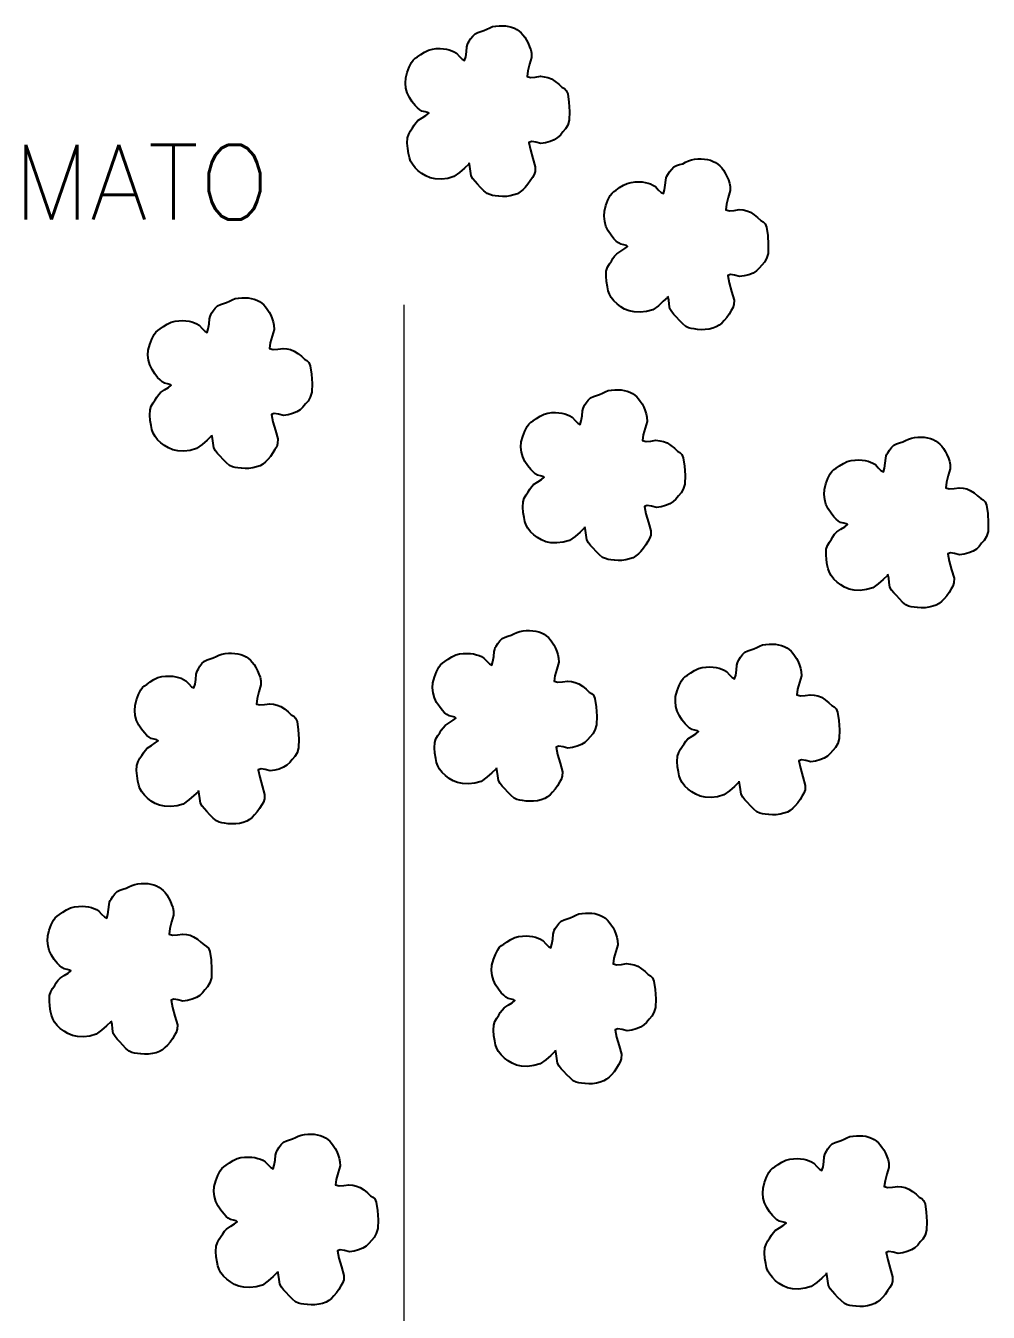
# Model space of a CAD drawing. Header units: millimetres. Extents: x 735053 to 737153, y 7806847 to 7809817.
# Drawn here: x 735334.3 to 735501.3, y 7808080.8 to 7808304 of the extents above; entities that cross this region are included whole.
import ezdxf

# ---------------------------------------------------------------- set-up
doc = ezdxf.new("R2010")
doc.units = ezdxf.units.MM
doc.linetypes.add('CONTINUO', pattern=[0])
doc.linetypes.add('LIN0', pattern=[0])
doc.layers.add('MALHA', color=8, linetype='Continuous', lineweight=5)
doc.layers.add('MATO', color=3, linetype='LIN0')
doc.layers.add('TEXTO', color=7, linetype='Continuous')
doc.styles.add('SIMPLEX', font='simplex', dxfattribs={"height": 0.2})

msp = doc.modelspace()

# ---------------------------------------------------------------- linework, layer by layer
at = {"layer": 'MALHA'}
msp.add_lwpolyline([(735400, 7807181.21), (735400, 7808255.58)], dxfattribs=at)
at = {"layer": 'MATO', "linetype": 'CONTINUO'}
for points in [[(735411.18, 7808279.98), (735410.44, 7808279.31), (735409.58, 7808278.54), (735408.62, 7808277.83), (735407.53, 7808277.53), (735406.43, 7808277.41), (735405.37, 7808277.46), (735404.51, 7808277.64), (735403.74, 7808277.95), (735403.05, 7808278.36), (735402.42, 7808278.84), (735401.86, 7808279.38), (735401.41, 7808279.97), (735401.1, 7808280.53), (735400.88, 7808281.14), (735400.73, 7808281.82), (735400.59, 7808282.73), (735400.52, 7808283.66), (735400.55, 7808284.55), (735400.77, 7808285.21), (735401.08, 7808285.78), (735401.43, 7808286.28), (735401.69, 7808286.73), (735402, 7808287.15), (735402.37, 7808287.55), (735403.08, 7808288.02), (735403.76, 7808288.46), (735404.24, 7808288.82), (735404.03, 7808288.98), (735403.59, 7808289.08), (735403.05, 7808289.2), (735402.67, 7808289.43), (735402.28, 7808289.75), (735401.87, 7808290.17), (735401.37, 7808290.8), (735400.89, 7808291.54), (735400.49, 7808292.35), (735400.28, 7808293.18), (735400.19, 7808294.05), (735400.24, 7808294.94), (735400.5, 7808295.92), (735400.84, 7808296.84), (735401.24, 7808297.64), (735401.54, 7808298.06), (735401.88, 7808298.36), (735402.29, 7808298.61), (735402.87, 7808299.03), (735403.51, 7808299.43), (735404.2, 7808299.77), (735404.88, 7808299.94), (735405.55, 7808300.03), (735406.2, 7808300.04), (735406.78, 7808300.01), (735407.31, 7808299.93), (735407.8, 7808299.81), (735408.24, 7808299.67), (735408.66, 7808299.48), (735409.07, 7808299.23), (735409.57, 7808298.68), (735410.05, 7808298.21), (735410.46, 7808297.99), (735410.66, 7808298.62), (735410.79, 7808299.48), (735410.87, 7808300.36), (735410.96, 7808300.74), (735411.07, 7808301.03), (735411.23, 7808301.3), (735411.51, 7808301.75), (735411.86, 7808302.21), (735412.27, 7808302.62), (735412.75, 7808302.84), (735413.27, 7808303.02), (735413.81, 7808303.18), (735414.31, 7808303.42), (735414.81, 7808303.65), (735415.32, 7808303.85), (735415.88, 7808303.95), (735416.44, 7808304), (735417.01, 7808304.01), (735417.57, 7808303.98), (735418.11, 7808303.9), (735418.62, 7808303.78), (735419.09, 7808303.59), (735419.52, 7808303.36), (735419.92, 7808303.09), (735420.27, 7808302.79), (735420.59, 7808302.45), (735420.89, 7808302.04), (735421.2, 7808301.53), (735421.49, 7808300.97), (735421.73, 7808300.37), (735421.93, 7808299.83), (735422.05, 7808299.23), (735422.07, 7808298.51), (735421.72, 7808297.33), (735421.42, 7808296.16), (735421.3, 7808295.19), (735421.9, 7808295.02), (735422.72, 7808295.08), (735423.62, 7808295.23), (735424.29, 7808295.15), (735424.93, 7808295.01), (735425.54, 7808294.77), (735426.19, 7808294.34), (735426.8, 7808293.84), (735427.35, 7808293.33), (735427.77, 7808293.1), (735428.11, 7808292.76), (735428.36, 7808292.18), (735428.56, 7808290.75), (735428.66, 7808289.15), (735428.63, 7808287.62), (735428.36, 7808286.75), (735427.97, 7808286.09), (735427.51, 7808285.57), (735427.08, 7808285.04), (735426.59, 7808284.59), (735426.02, 7808284.21), (735425.28, 7808283.92), (735424.49, 7808283.71), (735423.68, 7808283.59), (735422.82, 7808283.82), (735422.11, 7808283.94), (735421.63, 7808283.77), (735421.88, 7808282.5), (735422.3, 7808280.99), (735422.73, 7808279.5), (735422.69, 7808278.74), (735422.52, 7808278.17), (735422.22, 7808277.69), (735421.86, 7808277.07), (735421.45, 7808276.49), (735420.99, 7808275.95), (735420.57, 7808275.52), (735420.13, 7808275.16), (735419.63, 7808274.87), (735419.03, 7808274.65), (735418.38, 7808274.49), (735417.71, 7808274.4), (735417.04, 7808274.39), (735416.4, 7808274.43), (735415.79, 7808274.51), (735415.3, 7808274.57), (735414.83, 7808274.7), (735414.36, 7808274.92), (735413.8, 7808275.39), (735413.24, 7808275.95), (735412.72, 7808276.53), (735412.27, 7808276.99), (735411.9, 7808277.47), (735411.6, 7808277.99), (735411.48, 7808278.79), (735411.39, 7808279.56), (735411.26, 7808280.2)], [(735445.67, 7808256.87), (735444.94, 7808256.2), (735444.08, 7808255.43), (735443.12, 7808254.72), (735442.03, 7808254.42), (735440.93, 7808254.3), (735439.87, 7808254.35), (735439, 7808254.53), (735438.23, 7808254.84), (735437.55, 7808255.25), (735436.91, 7808255.73), (735436.36, 7808256.27), (735435.91, 7808256.86), (735435.6, 7808257.42), (735435.38, 7808258.03), (735435.23, 7808258.71), (735435.08, 7808259.62), (735435.02, 7808260.55), (735435.04, 7808261.44), (735435.27, 7808262.1), (735435.58, 7808262.67), (735435.93, 7808263.17), (735436.19, 7808263.62), (735436.49, 7808264.04), (735436.86, 7808264.44), (735437.58, 7808264.91), (735438.26, 7808265.34), (735438.74, 7808265.71), (735438.53, 7808265.87), (735438.09, 7808265.97), (735437.55, 7808266.09), (735437.16, 7808266.32), (735436.78, 7808266.64), (735436.37, 7808267.06), (735435.87, 7808267.69), (735435.39, 7808268.43), (735434.99, 7808269.24), (735434.78, 7808270.07), (735434.69, 7808270.94), (735434.74, 7808271.83), (735434.99, 7808272.81), (735435.34, 7808273.73), (735435.74, 7808274.53), (735436.04, 7808274.95), (735436.38, 7808275.25), (735436.78, 7808275.5), (735437.36, 7808275.92), (735438.01, 7808276.32), (735438.69, 7808276.66), (735439.38, 7808276.83), (735440.05, 7808276.92), (735440.7, 7808276.93), (735441.27, 7808276.9), (735441.81, 7808276.82), (735442.3, 7808276.7), (735442.74, 7808276.56), (735443.15, 7808276.37), (735443.57, 7808276.12), (735444.07, 7808275.56), (735444.55, 7808275.1), (735444.96, 7808274.88), (735445.16, 7808275.51), (735445.29, 7808276.36), (735445.37, 7808277.24), (735445.46, 7808277.63), (735445.57, 7808277.92), (735445.73, 7808278.19), (735446.01, 7808278.64), (735446.35, 7808279.09), (735446.76, 7808279.5), (735447.25, 7808279.73), (735447.77, 7808279.91), (735448.31, 7808280.07), (735448.8, 7808280.31), (735449.3, 7808280.54), (735449.82, 7808280.74), (735450.37, 7808280.84), (735450.94, 7808280.89), (735451.51, 7808280.9), (735452.07, 7808280.87), (735452.6, 7808280.79), (735453.11, 7808280.67), (735453.58, 7808280.48), (735454.02, 7808280.25), (735454.42, 7808279.98), (735454.77, 7808279.68), (735455.09, 7808279.34), (735455.39, 7808278.93), (735455.7, 7808278.42), (735455.99, 7808277.86), (735456.23, 7808277.26), (735456.43, 7808276.72), (735456.55, 7808276.12), (735456.56, 7808275.4), (735456.22, 7808274.22), (735455.91, 7808273.05), (735455.79, 7808272.08), (735456.4, 7808271.91), (735457.22, 7808271.97), (735458.12, 7808272.12), (735458.79, 7808272.04), (735459.43, 7808271.9), (735460.04, 7808271.66), (735460.69, 7808271.22), (735461.3, 7808270.73), (735461.85, 7808270.22), (735462.27, 7808269.99), (735462.61, 7808269.65), (735462.86, 7808269.07), (735463.06, 7808267.64), (735463.16, 7808266.04), (735463.13, 7808264.51), (735462.86, 7808263.64), (735462.47, 7808262.98), (735462.01, 7808262.46), (735461.58, 7808261.93), (735461.09, 7808261.48), (735460.52, 7808261.1), (735459.78, 7808260.81), (735458.99, 7808260.6), (735458.18, 7808260.48), (735457.32, 7808260.71), (735456.6, 7808260.83), (735456.13, 7808260.66), (735456.38, 7808259.39), (735456.8, 7808257.88), (735457.22, 7808256.39), (735457.19, 7808255.63), (735457.01, 7808255.06), (735456.72, 7808254.58), (735456.36, 7808253.96), (735455.94, 7808253.38), (735455.49, 7808252.84), (735455.07, 7808252.41), (735454.63, 7808252.05), (735454.13, 7808251.76), (735453.52, 7808251.54), (735452.87, 7808251.38), (735452.2, 7808251.29), (735451.54, 7808251.27), (735450.9, 7808251.32), (735450.29, 7808251.4), (735449.79, 7808251.46), (735449.33, 7808251.59), (735448.86, 7808251.81), (735448.3, 7808252.28), (735447.74, 7808252.84), (735447.21, 7808253.42), (735446.77, 7808253.88), (735446.4, 7808254.36), (735446.1, 7808254.88), (735445.98, 7808255.68), (735445.88, 7808256.45), (735445.75, 7808257.09)], [(735366.51, 7808232.78), (735365.77, 7808232.11), (735364.91, 7808231.35), (735363.95, 7808230.64), (735362.86, 7808230.34), (735361.76, 7808230.22), (735360.7, 7808230.26), (735359.84, 7808230.45), (735359.07, 7808230.75), (735358.38, 7808231.16), (735357.75, 7808231.64), (735357.19, 7808232.19), (735356.74, 7808232.77), (735356.43, 7808233.33), (735356.21, 7808233.94), (735356.06, 7808234.63), (735355.92, 7808235.53), (735355.85, 7808236.47), (735355.88, 7808237.36), (735356.1, 7808238.02), (735356.41, 7808238.58), (735356.76, 7808239.08), (735357.03, 7808239.54), (735357.33, 7808239.96), (735357.7, 7808240.36), (735358.41, 7808240.83), (735359.09, 7808241.26), (735359.57, 7808241.63), (735359.36, 7808241.78), (735358.93, 7808241.89), (735358.38, 7808242.01), (735358, 7808242.23), (735357.61, 7808242.55), (735357.2, 7808242.98), (735356.7, 7808243.61), (735356.22, 7808244.34), (735355.82, 7808245.15), (735355.61, 7808245.99), (735355.52, 7808246.85), (735355.57, 7808247.74), (735355.83, 7808248.72), (735356.17, 7808249.65), (735356.57, 7808250.44), (735356.87, 7808250.86), (735357.21, 7808251.16), (735357.62, 7808251.41), (735358.2, 7808251.83), (735358.84, 7808252.23), (735359.53, 7808252.58), (735360.21, 7808252.75), (735360.88, 7808252.83), (735361.53, 7808252.85), (735362.11, 7808252.82), (735362.64, 7808252.74), (735363.13, 7808252.62), (735363.57, 7808252.48), (735363.99, 7808252.28), (735364.4, 7808252.03), (735364.9, 7808251.48), (735365.38, 7808251.01), (735365.79, 7808250.79), (735365.99, 7808251.43), (735366.12, 7808252.28), (735366.21, 7808253.16), (735366.29, 7808253.54), (735366.4, 7808253.84), (735366.56, 7808254.11), (735366.84, 7808254.56), (735367.19, 7808255.01), (735367.6, 7808255.42), (735368.08, 7808255.65), (735368.6, 7808255.83), (735369.14, 7808255.99), (735369.64, 7808256.23), (735370.14, 7808256.46), (735370.65, 7808256.66), (735371.21, 7808256.76), (735371.78, 7808256.81), (735372.34, 7808256.81), (735372.9, 7808256.78), (735373.44, 7808256.7), (735373.95, 7808256.58), (735374.42, 7808256.4), (735374.85, 7808256.17), (735375.25, 7808255.89), (735375.6, 7808255.6), (735375.92, 7808255.25), (735376.22, 7808254.85), (735376.53, 7808254.34), (735376.82, 7808253.78), (735377.07, 7808253.18), (735377.26, 7808252.64), (735377.38, 7808252.03), (735377.4, 7808251.31), (735377.06, 7808250.13), (735376.75, 7808248.97), (735376.63, 7808248), (735377.23, 7808247.83), (735378.05, 7808247.89), (735378.95, 7808248.03), (735379.62, 7808247.96), (735380.26, 7808247.81), (735380.87, 7808247.57), (735381.52, 7808247.14), (735382.14, 7808246.65), (735382.68, 7808246.14), (735383.1, 7808245.9), (735383.44, 7808245.57), (735383.69, 7808244.99), (735383.89, 7808243.55), (735383.99, 7808241.96), (735383.96, 7808240.42), (735383.69, 7808239.55), (735383.31, 7808238.89), (735382.84, 7808238.38), (735382.41, 7808237.85), (735381.92, 7808237.39), (735381.35, 7808237.02), (735380.61, 7808236.72), (735379.82, 7808236.51), (735379.01, 7808236.39), (735378.16, 7808236.62), (735377.44, 7808236.75), (735376.96, 7808236.57), (735377.21, 7808235.3), (735377.63, 7808233.8), (735378.06, 7808232.31), (735378.02, 7808231.55), (735377.85, 7808230.97), (735377.55, 7808230.49), (735377.2, 7808229.88), (735376.78, 7808229.29), (735376.32, 7808228.76), (735375.91, 7808228.33), (735375.46, 7808227.97), (735374.97, 7808227.68), (735374.36, 7808227.45), (735373.71, 7808227.29), (735373.04, 7808227.2), (735372.37, 7808227.19), (735371.73, 7808227.23), (735371.12, 7808227.32), (735370.63, 7808227.38), (735370.16, 7808227.5), (735369.69, 7808227.72), (735369.13, 7808228.2), (735368.57, 7808228.75), (735368.05, 7808229.34), (735367.6, 7808229.8), (735367.23, 7808230.27), (735366.93, 7808230.79), (735366.81, 7808231.59), (735366.72, 7808232.37), (735366.59, 7808233)], [(735431.23, 7808216.83), (735430.49, 7808216.16), (735429.63, 7808215.4), (735428.67, 7808214.68), (735427.58, 7808214.39), (735426.48, 7808214.27), (735425.42, 7808214.31), (735424.56, 7808214.49), (735423.79, 7808214.8), (735423.1, 7808215.21), (735422.47, 7808215.69), (735421.92, 7808216.23), (735421.46, 7808216.82), (735421.15, 7808217.38), (735420.93, 7808217.99), (735420.78, 7808218.67), (735420.64, 7808219.58), (735420.57, 7808220.51), (735420.6, 7808221.4), (735420.82, 7808222.06), (735421.13, 7808222.63), (735421.48, 7808223.13), (735421.75, 7808223.58), (735422.05, 7808224), (735422.42, 7808224.41), (735423.14, 7808224.87), (735423.81, 7808225.31), (735424.29, 7808225.67), (735424.08, 7808225.83), (735423.65, 7808225.94), (735423.1, 7808226.05), (735422.72, 7808226.28), (735422.33, 7808226.6), (735421.93, 7808227.02), (735421.42, 7808227.65), (735420.94, 7808228.39), (735420.54, 7808229.2), (735420.33, 7808230.03), (735420.24, 7808230.9), (735420.29, 7808231.79), (735420.55, 7808232.77), (735420.89, 7808233.69), (735421.29, 7808234.49), (735421.59, 7808234.91), (735421.93, 7808235.21), (735422.34, 7808235.46), (735422.92, 7808235.88), (735423.56, 7808236.28), (735424.25, 7808236.62), (735424.93, 7808236.79), (735425.6, 7808236.88), (735426.25, 7808236.89), (735426.83, 7808236.86), (735427.36, 7808236.79), (735427.85, 7808236.66), (735428.29, 7808236.52), (735428.71, 7808236.33), (735429.12, 7808236.08), (735429.62, 7808235.53), (735430.1, 7808235.06), (735430.51, 7808234.84), (735430.71, 7808235.48), (735430.84, 7808236.33), (735430.93, 7808237.21), (735431.01, 7808237.59), (735431.12, 7808237.89), (735431.28, 7808238.15), (735431.56, 7808238.61), (735431.91, 7808239.06), (735432.32, 7808239.47), (735432.8, 7808239.7), (735433.33, 7808239.88), (735433.86, 7808240.03), (735434.36, 7808240.28), (735434.86, 7808240.51), (735435.37, 7808240.7), (735435.93, 7808240.8), (735436.5, 7808240.85), (735437.07, 7808240.86), (735437.62, 7808240.83), (735438.16, 7808240.75), (735438.67, 7808240.63), (735439.14, 7808240.45), (735439.57, 7808240.21), (735439.97, 7808239.94), (735440.32, 7808239.64), (735440.64, 7808239.3), (735440.94, 7808238.9), (735441.25, 7808238.39), (735441.54, 7808237.82), (735441.79, 7808237.22), (735441.98, 7808236.69), (735442.1, 7808236.08), (735442.12, 7808235.36), (735441.78, 7808234.18), (735441.47, 7808233.02), (735441.35, 7808232.05), (735441.95, 7808231.88), (735442.77, 7808231.93), (735443.67, 7808232.08), (735444.34, 7808232.01), (735444.98, 7808231.86), (735445.59, 7808231.62), (735446.24, 7808231.19), (735446.86, 7808230.69), (735447.4, 7808230.18), (735447.83, 7808229.95), (735448.16, 7808229.62), (735448.41, 7808229.04), (735448.61, 7808227.6), (735448.71, 7808226.01), (735448.68, 7808224.47), (735448.41, 7808223.6), (735448.03, 7808222.94), (735447.56, 7808222.43), (735447.13, 7808221.89), (735446.64, 7808221.44), (735446.08, 7808221.06), (735445.33, 7808220.77), (735444.54, 7808220.56), (735443.73, 7808220.44), (735442.88, 7808220.67), (735442.16, 7808220.79), (735441.68, 7808220.62), (735441.93, 7808219.35), (735442.36, 7808217.85), (735442.78, 7808216.36), (735442.75, 7808215.6), (735442.57, 7808215.02), (735442.28, 7808214.54), (735441.92, 7808213.92), (735441.5, 7808213.34), (735441.04, 7808212.8), (735440.63, 7808212.37), (735440.18, 7808212.01), (735439.69, 7808211.72), (735439.08, 7808211.5), (735438.43, 7808211.34), (735437.76, 7808211.25), (735437.1, 7808211.24), (735436.45, 7808211.28), (735435.85, 7808211.36), (735435.35, 7808211.42), (735434.88, 7808211.55), (735434.41, 7808211.77), (735433.85, 7808212.24), (735433.29, 7808212.8), (735432.77, 7808213.39), (735432.32, 7808213.84), (735431.95, 7808214.32), (735431.65, 7808214.84), (735431.53, 7808215.64), (735431.44, 7808216.41), (735431.31, 7808217.05)], [(735483.84, 7808208.61), (735483.11, 7808207.94), (735482.24, 7808207.18), (735481.28, 7808206.46), (735480.2, 7808206.17), (735479.09, 7808206.05), (735478.03, 7808206.09), (735477.17, 7808206.27), (735476.4, 7808206.58), (735475.72, 7808206.99), (735475.08, 7808207.47), (735474.53, 7808208.01), (735474.07, 7808208.6), (735473.76, 7808209.16), (735473.54, 7808209.77), (735473.4, 7808210.45), (735473.25, 7808211.36), (735473.18, 7808212.29), (735473.21, 7808213.19), (735473.44, 7808213.84), (735473.75, 7808214.41), (735474.1, 7808214.91), (735474.36, 7808215.36), (735474.66, 7808215.78), (735475.03, 7808216.19), (735475.75, 7808216.65), (735476.42, 7808217.09), (735476.9, 7808217.46), (735476.69, 7808217.61), (735476.26, 7808217.72), (735475.71, 7808217.84), (735475.33, 7808218.06), (735474.94, 7808218.38), (735474.54, 7808218.8), (735474.04, 7808219.44), (735473.56, 7808220.17), (735473.16, 7808220.98), (735472.94, 7808221.81), (735472.86, 7808222.68), (735472.91, 7808223.57), (735473.16, 7808224.55), (735473.51, 7808225.47), (735473.9, 7808226.27), (735474.21, 7808226.69), (735474.55, 7808226.99), (735474.95, 7808227.24), (735475.53, 7808227.66), (735476.18, 7808228.06), (735476.86, 7808228.4), (735477.54, 7808228.57), (735478.22, 7808228.66), (735478.87, 7808228.67), (735479.44, 7808228.65), (735479.97, 7808228.57), (735480.47, 7808228.44), (735480.91, 7808228.3), (735481.32, 7808228.11), (735481.73, 7808227.86), (735482.24, 7808227.31), (735482.71, 7808226.84), (735483.12, 7808226.62), (735483.33, 7808227.26), (735483.45, 7808228.11), (735483.54, 7808228.99), (735483.63, 7808229.37), (735483.74, 7808229.67), (735483.89, 7808229.93), (735484.17, 7808230.39), (735484.52, 7808230.84), (735484.93, 7808231.25), (735485.42, 7808231.48), (735485.94, 7808231.66), (735486.48, 7808231.81), (735486.97, 7808232.06), (735487.47, 7808232.29), (735487.98, 7808232.48), (735488.54, 7808232.59), (735489.11, 7808232.64), (735489.68, 7808232.64), (735490.23, 7808232.61), (735490.77, 7808232.53), (735491.28, 7808232.41), (735491.75, 7808232.23), (735492.19, 7808231.99), (735492.59, 7808231.72), (735492.93, 7808231.43), (735493.25, 7808231.08), (735493.55, 7808230.68), (735493.87, 7808230.17), (735494.16, 7808229.6), (735494.4, 7808229), (735494.6, 7808228.47), (735494.71, 7808227.86), (735494.73, 7808227.14), (735494.39, 7808225.96), (735494.08, 7808224.8), (735493.96, 7808223.83), (735494.56, 7808223.66), (735495.38, 7808223.72), (735496.28, 7808223.86), (735496.96, 7808223.79), (735497.59, 7808223.64), (735498.21, 7808223.4), (735498.86, 7808222.97), (735499.47, 7808222.47), (735500.02, 7808221.96), (735500.44, 7808221.73), (735500.77, 7808221.4), (735501.02, 7808220.82), (735501.23, 7808219.38), (735501.33, 7808217.79), (735501.3, 7808216.25), (735501.03, 7808215.38), (735500.64, 7808214.72), (735500.18, 7808214.21), (735499.74, 7808213.67), (735499.26, 7808213.22), (735498.69, 7808212.85), (735497.95, 7808212.55), (735497.15, 7808212.34), (735496.35, 7808212.22), (735495.49, 7808212.45), (735494.77, 7808212.57), (735494.3, 7808212.4), (735494.55, 7808211.13), (735494.97, 7808209.63), (735495.39, 7808208.14), (735495.36, 7808207.38), (735495.18, 7808206.8), (735494.89, 7808206.32), (735494.53, 7808205.7), (735494.11, 7808205.12), (735493.66, 7808204.58), (735493.24, 7808204.15), (735492.79, 7808203.79), (735492.3, 7808203.5), (735491.69, 7808203.28), (735491.04, 7808203.12), (735490.37, 7808203.03), (735489.71, 7808203.02), (735489.07, 7808203.06), (735488.46, 7808203.15), (735487.96, 7808203.2), (735487.49, 7808203.33), (735487.02, 7808203.55), (735486.46, 7808204.02), (735485.91, 7808204.58), (735485.38, 7808205.17), (735484.94, 7808205.62), (735484.56, 7808206.1), (735484.26, 7808206.62), (735484.15, 7808207.42), (735484.05, 7808208.19), (735483.92, 7808208.83)], [(735415.9, 7808175.05), (735415.16, 7808174.38), (735414.3, 7808173.62), (735413.34, 7808172.9), (735412.25, 7808172.61), (735411.15, 7808172.49), (735410.09, 7808172.53), (735409.23, 7808172.71), (735408.46, 7808173.02), (735407.77, 7808173.43), (735407.14, 7808173.91), (735406.58, 7808174.46), (735406.13, 7808175.04), (735405.82, 7808175.6), (735405.6, 7808176.21), (735405.45, 7808176.89), (735405.31, 7808177.8), (735405.24, 7808178.73), (735405.27, 7808179.63), (735405.49, 7808180.29), (735405.8, 7808180.85), (735406.15, 7808181.35), (735406.42, 7808181.8), (735406.72, 7808182.22), (735407.09, 7808182.63), (735407.8, 7808183.09), (735408.48, 7808183.53), (735408.96, 7808183.9), (735408.75, 7808184.05), (735408.32, 7808184.16), (735407.77, 7808184.28), (735407.39, 7808184.5), (735407, 7808184.82), (735406.59, 7808185.25), (735406.09, 7808185.88), (735405.61, 7808186.61), (735405.21, 7808187.42), (735405, 7808188.25), (735404.91, 7808189.12), (735404.96, 7808190.01), (735405.22, 7808190.99), (735405.56, 7808191.91), (735405.96, 7808192.71), (735406.26, 7808193.13), (735406.6, 7808193.43), (735407.01, 7808193.68), (735407.59, 7808194.1), (735408.23, 7808194.5), (735408.92, 7808194.85), (735409.6, 7808195.01), (735410.27, 7808195.1), (735410.92, 7808195.11), (735411.5, 7808195.09), (735412.03, 7808195.01), (735412.52, 7808194.88), (735412.96, 7808194.74), (735413.38, 7808194.55), (735413.79, 7808194.3), (735414.29, 7808193.75), (735414.77, 7808193.28), (735415.18, 7808193.06), (735415.38, 7808193.7), (735415.51, 7808194.55), (735415.6, 7808195.43), (735415.68, 7808195.81), (735415.79, 7808196.11), (735415.95, 7808196.37), (735416.23, 7808196.83), (735416.58, 7808197.28), (735416.99, 7808197.69), (735417.47, 7808197.92), (735417.99, 7808198.1), (735418.53, 7808198.25), (735419.03, 7808198.5), (735419.53, 7808198.73), (735420.04, 7808198.92), (735420.6, 7808199.03), (735421.17, 7808199.08), (735421.73, 7808199.08), (735422.29, 7808199.05), (735422.83, 7808198.97), (735423.34, 7808198.85), (735423.81, 7808198.67), (735424.24, 7808198.44), (735424.64, 7808198.16), (735424.99, 7808197.87), (735425.31, 7808197.52), (735425.61, 7808197.12), (735425.92, 7808196.61), (735426.21, 7808196.04), (735426.46, 7808195.44), (735426.65, 7808194.91), (735426.77, 7808194.3), (735426.79, 7808193.58), (735426.45, 7808192.4), (735426.14, 7808191.24), (735426.02, 7808190.27), (735426.62, 7808190.1), (735427.44, 7808190.16), (735428.34, 7808190.3), (735429.01, 7808190.23), (735429.65, 7808190.08), (735430.26, 7808189.84), (735430.91, 7808189.41), (735431.53, 7808188.91), (735432.07, 7808188.4), (735432.49, 7808188.17), (735432.83, 7808187.84), (735433.08, 7808187.26), (735433.28, 7808185.82), (735433.38, 7808184.23), (735433.35, 7808182.69), (735433.08, 7808181.82), (735432.7, 7808181.16), (735432.23, 7808180.65), (735431.8, 7808180.11), (735431.31, 7808179.66), (735430.74, 7808179.29), (735430, 7808178.99), (735429.21, 7808178.78), (735428.4, 7808178.66), (735427.55, 7808178.89), (735426.83, 7808179.02), (735426.35, 7808178.84), (735426.6, 7808177.57), (735427.02, 7808176.07), (735427.45, 7808174.58), (735427.41, 7808173.82), (735427.24, 7808173.24), (735426.94, 7808172.76), (735426.59, 7808172.14), (735426.17, 7808171.56), (735425.71, 7808171.02), (735425.3, 7808170.59), (735424.85, 7808170.23), (735424.36, 7808169.94), (735423.75, 7808169.72), (735423.1, 7808169.56), (735422.43, 7808169.47), (735421.76, 7808169.46), (735421.12, 7808169.5), (735420.51, 7808169.59), (735420.02, 7808169.64), (735419.55, 7808169.77), (735419.08, 7808169.99), (735418.52, 7808170.46), (735417.96, 7808171.02), (735417.44, 7808171.61), (735416.99, 7808172.06), (735416.62, 7808172.54), (735416.32, 7808173.06), (735416.2, 7808173.86), (735416.11, 7808174.63), (735415.98, 7808175.27)], [(735458.01, 7808172.7), (735457.28, 7808172.03), (735456.41, 7808171.26), (735455.45, 7808170.55), (735454.37, 7808170.25), (735453.26, 7808170.13), (735452.2, 7808170.17), (735451.34, 7808170.36), (735450.57, 7808170.67), (735449.89, 7808171.08), (735449.25, 7808171.56), (735448.7, 7808172.1), (735448.24, 7808172.69), (735447.93, 7808173.25), (735447.71, 7808173.86), (735447.57, 7808174.54), (735447.42, 7808175.45), (735447.35, 7808176.38), (735447.38, 7808177.27), (735447.61, 7808177.93), (735447.92, 7808178.5), (735448.27, 7808179), (735448.53, 7808179.45), (735448.83, 7808179.87), (735449.2, 7808180.27), (735449.92, 7808180.74), (735450.59, 7808181.17), (735451.07, 7808181.54), (735450.86, 7808181.69), (735450.43, 7808181.8), (735449.88, 7808181.92), (735449.5, 7808182.15), (735449.11, 7808182.46), (735448.71, 7808182.89), (735448.21, 7808183.52), (735447.73, 7808184.26), (735447.33, 7808185.07), (735447.11, 7808185.9), (735447.03, 7808186.77), (735447.08, 7808187.66), (735447.33, 7808188.64), (735447.68, 7808189.56), (735448.07, 7808190.36), (735448.38, 7808190.78), (735448.72, 7808191.08), (735449.12, 7808191.32), (735449.7, 7808191.75), (735450.35, 7808192.15), (735451.03, 7808192.49), (735451.71, 7808192.66), (735452.39, 7808192.75), (735453.04, 7808192.76), (735453.61, 7808192.73), (735454.14, 7808192.65), (735454.64, 7808192.53), (735455.07, 7808192.39), (735455.49, 7808192.2), (735455.9, 7808191.95), (735456.41, 7808191.39), (735456.88, 7808190.93), (735457.29, 7808190.71), (735457.5, 7808191.34), (735457.62, 7808192.19), (735457.71, 7808193.07), (735457.8, 7808193.46), (735457.91, 7808193.75), (735458.06, 7808194.02), (735458.34, 7808194.47), (735458.69, 7808194.92), (735459.1, 7808195.33), (735459.59, 7808195.56), (735460.11, 7808195.74), (735460.65, 7808195.9), (735461.14, 7808196.14), (735461.64, 7808196.37), (735462.15, 7808196.57), (735462.71, 7808196.67), (735463.28, 7808196.72), (735463.85, 7808196.72), (735464.4, 7808196.69), (735464.94, 7808196.62), (735465.45, 7808196.5), (735465.92, 7808196.31), (735466.36, 7808196.08), (735466.76, 7808195.81), (735467.1, 7808195.51), (735467.42, 7808195.17), (735467.72, 7808194.76), (735468.04, 7808194.25), (735468.33, 7808193.69), (735468.57, 7808193.09), (735468.77, 7808192.55), (735468.88, 7808191.95), (735468.9, 7808191.23), (735468.56, 7808190.05), (735468.25, 7808188.88), (735468.13, 7808187.91), (735468.73, 7808187.74), (735469.55, 7808187.8), (735470.45, 7808187.95), (735471.13, 7808187.87), (735471.76, 7808187.73), (735472.38, 7808187.49), (735473.03, 7808187.05), (735473.64, 7808186.56), (735474.19, 7808186.05), (735474.61, 7808185.82), (735474.94, 7808185.48), (735475.19, 7808184.9), (735475.4, 7808183.47), (735475.5, 7808181.87), (735475.47, 7808180.34), (735475.2, 7808179.47), (735474.81, 7808178.81), (735474.35, 7808178.29), (735473.91, 7808177.76), (735473.43, 7808177.31), (735472.86, 7808176.93), (735472.12, 7808176.64), (735471.32, 7808176.43), (735470.52, 7808176.31), (735469.66, 7808176.54), (735468.94, 7808176.66), (735468.47, 7808176.49), (735468.72, 7808175.22), (735469.14, 7808173.71), (735469.56, 7808172.22), (735469.53, 7808171.46), (735469.35, 7808170.89), (735469.06, 7808170.41), (735468.7, 7808169.79), (735468.28, 7808169.2), (735467.83, 7808168.67), (735467.41, 7808168.24), (735466.96, 7808167.88), (735466.47, 7808167.59), (735465.86, 7808167.37), (735465.21, 7808167.21), (735464.54, 7808167.12), (735463.88, 7808167.1), (735463.24, 7808167.15), (735462.63, 7808167.23), (735462.13, 7808167.29), (735461.66, 7808167.41), (735461.19, 7808167.64), (735460.63, 7808168.11), (735460.08, 7808168.67), (735459.55, 7808169.25), (735459.11, 7808169.71), (735458.73, 7808170.19), (735458.43, 7808170.71), (735458.32, 7808171.51), (735458.22, 7808172.28), (735458.09, 7808172.92)], [(735364.21, 7808171.11), (735363.47, 7808170.44), (735362.61, 7808169.68), (735361.65, 7808168.97), (735360.56, 7808168.67), (735359.46, 7808168.55), (735358.4, 7808168.59), (735357.54, 7808168.78), (735356.77, 7808169.08), (735356.08, 7808169.49), (735355.44, 7808169.97), (735354.89, 7808170.52), (735354.44, 7808171.1), (735354.13, 7808171.66), (735353.91, 7808172.27), (735353.76, 7808172.96), (735353.62, 7808173.86), (735353.55, 7808174.8), (735353.58, 7808175.69), (735353.8, 7808176.35), (735354.11, 7808176.91), (735354.46, 7808177.41), (735354.72, 7808177.87), (735355.03, 7808178.29), (735355.4, 7808178.69), (735356.11, 7808179.16), (735356.79, 7808179.59), (735357.27, 7808179.96), (735357.06, 7808180.11), (735356.62, 7808180.22), (735356.08, 7808180.34), (735355.7, 7808180.56), (735355.31, 7808180.88), (735354.9, 7808181.31), (735354.4, 7808181.94), (735353.92, 7808182.67), (735353.52, 7808183.48), (735353.31, 7808184.32), (735353.22, 7808185.18), (735353.27, 7808186.07), (735353.53, 7808187.05), (735353.87, 7808187.98), (735354.27, 7808188.77), (735354.57, 7808189.19), (735354.91, 7808189.49), (735355.32, 7808189.74), (735355.89, 7808190.16), (735356.54, 7808190.56), (735357.23, 7808190.91), (735357.91, 7808191.08), (735358.58, 7808191.16), (735359.23, 7808191.18), (735359.81, 7808191.15), (735360.34, 7808191.07), (735360.83, 7808190.95), (735361.27, 7808190.81), (735361.69, 7808190.61), (735362.1, 7808190.36), (735362.6, 7808189.81), (735363.08, 7808189.34), (735363.49, 7808189.12), (735363.69, 7808189.76), (735363.82, 7808190.61), (735363.9, 7808191.49), (735363.99, 7808191.87), (735364.1, 7808192.17), (735364.26, 7808192.44), (735364.54, 7808192.89), (735364.89, 7808193.34), (735365.3, 7808193.75), (735365.78, 7808193.98), (735366.3, 7808194.16), (735366.84, 7808194.32), (735367.34, 7808194.56), (735367.84, 7808194.79), (735368.35, 7808194.99), (735368.91, 7808195.09), (735369.47, 7808195.14), (735370.04, 7808195.14), (735370.6, 7808195.11), (735371.14, 7808195.03), (735371.65, 7808194.91), (735372.12, 7808194.73), (735372.55, 7808194.5), (735372.95, 7808194.22), (735373.3, 7808193.93), (735373.62, 7808193.58), (735373.92, 7808193.18), (735374.23, 7808192.67), (735374.52, 7808192.11), (735374.76, 7808191.51), (735374.96, 7808190.97), (735375.08, 7808190.36), (735375.1, 7808189.64), (735374.75, 7808188.46), (735374.45, 7808187.3), (735374.33, 7808186.33), (735374.93, 7808186.16), (735375.75, 7808186.22), (735376.65, 7808186.36), (735377.32, 7808186.29), (735377.96, 7808186.14), (735378.57, 7808185.9), (735379.22, 7808185.47), (735379.83, 7808184.98), (735380.38, 7808184.47), (735380.8, 7808184.24), (735381.14, 7808183.9), (735381.39, 7808183.32), (735381.59, 7808181.88), (735381.69, 7808180.29), (735381.66, 7808178.75), (735381.39, 7808177.88), (735381, 7808177.22), (735380.54, 7808176.71), (735380.11, 7808176.18), (735379.62, 7808175.72), (735379.05, 7808175.35), (735378.31, 7808175.05), (735377.52, 7808174.84), (735376.71, 7808174.72), (735375.85, 7808174.95), (735375.14, 7808175.08), (735374.66, 7808174.9), (735374.91, 7808173.64), (735375.33, 7808172.13), (735375.76, 7808170.64), (735375.72, 7808169.88), (735375.55, 7808169.3), (735375.25, 7808168.82), (735374.89, 7808168.21), (735374.48, 7808167.62), (735374.02, 7808167.09), (735373.6, 7808166.66), (735373.16, 7808166.3), (735372.66, 7808166.01), (735372.06, 7808165.78), (735371.41, 7808165.62), (735370.74, 7808165.53), (735370.07, 7808165.52), (735369.43, 7808165.56), (735368.82, 7808165.65), (735368.33, 7808165.71), (735367.86, 7808165.83), (735367.39, 7808166.05), (735366.83, 7808166.53), (735366.27, 7808167.08), (735365.75, 7808167.67), (735365.3, 7808168.13), (735364.93, 7808168.6), (735364.63, 7808169.12), (735364.51, 7808169.92), (735364.42, 7808170.7), (735364.29, 7808171.33)], [(735349.08, 7808131.17), (735348.34, 7808130.5), (735347.48, 7808129.74), (735346.52, 7808129.03), (735345.43, 7808128.73), (735344.33, 7808128.61), (735343.27, 7808128.65), (735342.41, 7808128.84), (735341.64, 7808129.14), (735340.95, 7808129.55), (735340.31, 7808130.03), (735339.76, 7808130.58), (735339.31, 7808131.16), (735339, 7808131.72), (735338.78, 7808132.33), (735338.63, 7808133.02), (735338.49, 7808133.92), (735338.42, 7808134.86), (735338.45, 7808135.75), (735338.67, 7808136.41), (735338.98, 7808136.97), (735339.33, 7808137.47), (735339.59, 7808137.93), (735339.89, 7808138.35), (735340.27, 7808138.75), (735340.98, 7808139.22), (735341.66, 7808139.65), (735342.14, 7808140.02), (735341.93, 7808140.17), (735341.49, 7808140.28), (735340.95, 7808140.4), (735340.56, 7808140.62), (735340.18, 7808140.94), (735339.77, 7808141.37), (735339.27, 7808142), (735338.79, 7808142.73), (735338.39, 7808143.54), (735338.18, 7808144.38), (735338.09, 7808145.24), (735338.14, 7808146.13), (735338.4, 7808147.11), (735338.74, 7808148.03), (735339.14, 7808148.83), (735339.44, 7808149.25), (735339.78, 7808149.55), (735340.19, 7808149.8), (735340.76, 7808150.22), (735341.41, 7808150.62), (735342.1, 7808150.97), (735342.78, 7808151.14), (735343.45, 7808151.22), (735344.1, 7808151.24), (735344.68, 7808151.21), (735345.21, 7808151.13), (735345.7, 7808151.01), (735346.14, 7808150.87), (735346.56, 7808150.67), (735346.97, 7808150.42), (735347.47, 7808149.87), (735347.95, 7808149.4), (735348.36, 7808149.18), (735348.56, 7808149.82), (735348.69, 7808150.67), (735348.77, 7808151.55), (735348.86, 7808151.93), (735348.97, 7808152.23), (735349.13, 7808152.5), (735349.41, 7808152.95), (735349.76, 7808153.4), (735350.17, 7808153.81), (735350.65, 7808154.04), (735351.17, 7808154.22), (735351.71, 7808154.38), (735352.21, 7808154.62), (735352.71, 7808154.85), (735353.22, 7808155.04), (735353.78, 7808155.15), (735354.34, 7808155.2), (735354.91, 7808155.2), (735355.47, 7808155.17), (735356, 7808155.09), (735356.52, 7808154.97), (735356.99, 7808154.79), (735357.42, 7808154.56), (735357.82, 7808154.28), (735358.17, 7808153.99), (735358.49, 7808153.64), (735358.79, 7808153.24), (735359.1, 7808152.73), (735359.39, 7808152.17), (735359.63, 7808151.56), (735359.83, 7808151.03), (735359.95, 7808150.42), (735359.97, 7808149.7), (735359.62, 7808148.52), (735359.32, 7808147.36), (735359.2, 7808146.39), (735359.8, 7808146.22), (735360.62, 7808146.28), (735361.52, 7808146.42), (735362.19, 7808146.35), (735362.83, 7808146.2), (735363.44, 7808145.96), (735364.09, 7808145.53), (735364.7, 7808145.04), (735365.25, 7808144.53), (735365.67, 7808144.29), (735366.01, 7808143.96), (735366.26, 7808143.38), (735366.46, 7808141.94), (735366.56, 7808140.35), (735366.53, 7808138.81), (735366.26, 7808137.94), (735365.87, 7808137.28), (735365.41, 7808136.77), (735364.98, 7808136.24), (735364.49, 7808135.78), (735363.92, 7808135.41), (735363.18, 7808135.11), (735362.39, 7808134.9), (735361.58, 7808134.78), (735360.72, 7808135.01), (735360.01, 7808135.14), (735359.53, 7808134.96), (735359.78, 7808133.69), (735360.2, 7808132.19), (735360.63, 7808130.7), (735360.59, 7808129.94), (735360.42, 7808129.36), (735360.12, 7808128.88), (735359.76, 7808128.27), (735359.35, 7808127.68), (735358.89, 7808127.15), (735358.47, 7808126.72), (735358.03, 7808126.36), (735357.53, 7808126.07), (735356.93, 7808125.84), (735356.28, 7808125.68), (735355.61, 7808125.59), (735354.94, 7808125.58), (735354.3, 7808125.62), (735353.69, 7808125.71), (735353.2, 7808125.77), (735352.73, 7808125.89), (735352.26, 7808126.11), (735351.7, 7808126.59), (735351.14, 7808127.14), (735350.62, 7808127.73), (735350.17, 7808128.19), (735349.8, 7808128.66), (735349.5, 7808129.18), (735349.38, 7808129.98), (735349.29, 7808130.76), (735349.16, 7808131.39)], [(735426.14, 7808126.04), (735425.4, 7808125.37), (735424.54, 7808124.6), (735423.58, 7808123.89), (735422.49, 7808123.59), (735421.39, 7808123.47), (735420.33, 7808123.51), (735419.47, 7808123.7), (735418.7, 7808124.01), (735418.01, 7808124.41), (735417.38, 7808124.9), (735416.82, 7808125.44), (735416.37, 7808126.03), (735416.06, 7808126.59), (735415.84, 7808127.2), (735415.69, 7808127.88), (735415.55, 7808128.79), (735415.48, 7808129.72), (735415.51, 7808130.61), (735415.73, 7808131.27), (735416.04, 7808131.84), (735416.39, 7808132.34), (735416.66, 7808132.79), (735416.96, 7808133.21), (735417.33, 7808133.61), (735418.04, 7808134.08), (735418.72, 7808134.51), (735419.2, 7808134.88), (735418.99, 7808135.03), (735418.56, 7808135.14), (735418.01, 7808135.26), (735417.63, 7808135.49), (735417.24, 7808135.8), (735416.83, 7808136.23), (735416.33, 7808136.86), (735415.85, 7808137.6), (735415.45, 7808138.41), (735415.24, 7808139.24), (735415.15, 7808140.11), (735415.2, 7808141), (735415.46, 7808141.98), (735415.8, 7808142.9), (735416.2, 7808143.7), (735416.5, 7808144.12), (735416.84, 7808144.41), (735417.25, 7808144.66), (735417.83, 7808145.08), (735418.47, 7808145.49), (735419.16, 7808145.83), (735419.84, 7808146), (735420.51, 7808146.08), (735421.16, 7808146.1), (735421.74, 7808146.07), (735422.27, 7808145.99), (735422.76, 7808145.87), (735423.2, 7808145.73), (735423.62, 7808145.54), (735424.03, 7808145.28), (735424.53, 7808144.73), (735425.01, 7808144.27), (735425.42, 7808144.04), (735425.62, 7808144.68), (735425.75, 7808145.53), (735425.84, 7808146.41), (735425.92, 7808146.8), (735426.03, 7808147.09), (735426.19, 7808147.36), (735426.47, 7808147.81), (735426.82, 7808148.26), (735427.23, 7808148.67), (735427.71, 7808148.9), (735428.23, 7808149.08), (735428.77, 7808149.24), (735429.27, 7808149.48), (735429.77, 7808149.71), (735430.28, 7808149.91), (735430.84, 7808150.01), (735431.41, 7808150.06), (735431.97, 7808150.06), (735432.53, 7808150.03), (735433.07, 7808149.96), (735433.58, 7808149.83), (735434.05, 7808149.65), (735434.48, 7808149.42), (735434.88, 7808149.15), (735435.23, 7808148.85), (735435.55, 7808148.51), (735435.85, 7808148.1), (735436.16, 7808147.59), (735436.45, 7808147.03), (735436.7, 7808146.43), (735436.89, 7808145.89), (735437.01, 7808145.29), (735437.03, 7808144.57), (735436.69, 7808143.39), (735436.38, 7808142.22), (735436.26, 7808141.25), (735436.86, 7808141.08), (735437.68, 7808141.14), (735438.58, 7808141.29), (735439.25, 7808141.21), (735439.89, 7808141.06), (735440.5, 7808140.83), (735441.15, 7808140.39), (735441.77, 7808139.9), (735442.31, 7808139.39), (735442.73, 7808139.16), (735443.07, 7808138.82), (735443.32, 7808138.24), (735443.52, 7808136.81), (735443.62, 7808135.21), (735443.59, 7808133.68), (735443.32, 7808132.81), (735442.94, 7808132.15), (735442.47, 7808131.63), (735442.04, 7808131.1), (735441.55, 7808130.65), (735440.98, 7808130.27), (735440.24, 7808129.98), (735439.45, 7808129.77), (735438.64, 7808129.65), (735437.79, 7808129.88), (735437.07, 7808130), (735436.59, 7808129.83), (735436.84, 7808128.56), (735437.26, 7808127.05), (735437.69, 7808125.56), (735437.65, 7808124.8), (735437.48, 7808124.23), (735437.18, 7808123.75), (735436.83, 7808123.13), (735436.41, 7808122.54), (735435.95, 7808122.01), (735435.54, 7808121.58), (735435.09, 7808121.22), (735434.6, 7808120.93), (735433.99, 7808120.7), (735433.34, 7808120.55), (735432.67, 7808120.46), (735432, 7808120.44), (735431.36, 7808120.49), (735430.75, 7808120.57), (735430.26, 7808120.63), (735429.79, 7808120.75), (735429.32, 7808120.98), (735428.76, 7808121.45), (735428.2, 7808122), (735427.68, 7808122.59), (735427.23, 7808123.05), (735426.86, 7808123.52), (735426.56, 7808124.05), (735426.44, 7808124.85), (735426.35, 7808125.62), (735426.22, 7808126.26)], [(735377.96, 7808087.68), (735377.22, 7808087.01), (735376.36, 7808086.24), (735375.4, 7808085.53), (735374.31, 7808085.23), (735373.21, 7808085.11), (735372.15, 7808085.16), (735371.29, 7808085.34), (735370.52, 7808085.65), (735369.83, 7808086.06), (735369.2, 7808086.54), (735368.65, 7808087.08), (735368.19, 7808087.67), (735367.88, 7808088.23), (735367.66, 7808088.84), (735367.51, 7808089.52), (735367.37, 7808090.43), (735367.3, 7808091.36), (735367.33, 7808092.25), (735367.56, 7808092.91), (735367.86, 7808093.48), (735368.21, 7808093.98), (735368.48, 7808094.43), (735368.78, 7808094.85), (735369.15, 7808095.25), (735369.87, 7808095.72), (735370.54, 7808096.15), (735371.02, 7808096.52), (735370.81, 7808096.67), (735370.38, 7808096.78), (735369.83, 7808096.9), (735369.45, 7808097.13), (735369.06, 7808097.44), (735368.66, 7808097.87), (735368.15, 7808098.5), (735367.67, 7808099.24), (735367.27, 7808100.05), (735367.06, 7808100.88), (735366.97, 7808101.75), (735367.02, 7808102.64), (735367.28, 7808103.62), (735367.62, 7808104.54), (735368.02, 7808105.34), (735368.32, 7808105.76), (735368.66, 7808106.06), (735369.07, 7808106.31), (735369.65, 7808106.73), (735370.29, 7808107.13), (735370.98, 7808107.47), (735371.66, 7808107.64), (735372.33, 7808107.73), (735372.98, 7808107.74), (735373.56, 7808107.71), (735374.09, 7808107.63), (735374.58, 7808107.51), (735375.02, 7808107.37), (735375.44, 7808107.18), (735375.85, 7808106.93), (735376.35, 7808106.37), (735376.83, 7808105.91), (735377.24, 7808105.69), (735377.44, 7808106.32), (735377.57, 7808107.17), (735377.66, 7808108.05), (735377.75, 7808108.44), (735377.85, 7808108.73), (735378.01, 7808109), (735378.29, 7808109.45), (735378.64, 7808109.9), (735379.05, 7808110.31), (735379.53, 7808110.54), (735380.06, 7808110.72), (735380.59, 7808110.88), (735381.09, 7808111.12), (735381.59, 7808111.35), (735382.1, 7808111.55), (735382.66, 7808111.65), (735383.23, 7808111.7), (735383.8, 7808111.7), (735384.35, 7808111.68), (735384.89, 7808111.6), (735385.4, 7808111.48), (735385.87, 7808111.29), (735386.3, 7808111.06), (735386.7, 7808110.79), (735387.05, 7808110.49), (735387.37, 7808110.15), (735387.67, 7808109.74), (735387.98, 7808109.23), (735388.27, 7808108.67), (735388.52, 7808108.07), (735388.71, 7808107.53), (735388.83, 7808106.93), (735388.85, 7808106.21), (735388.51, 7808105.03), (735388.2, 7808103.86), (735388.08, 7808102.89), (735388.68, 7808102.72), (735389.5, 7808102.78), (735390.4, 7808102.93), (735391.07, 7808102.85), (735391.71, 7808102.71), (735392.32, 7808102.47), (735392.97, 7808102.03), (735393.59, 7808101.54), (735394.13, 7808101.03), (735394.56, 7808100.8), (735394.89, 7808100.46), (735395.14, 7808099.88), (735395.34, 7808098.45), (735395.44, 7808096.85), (735395.41, 7808095.32), (735395.14, 7808094.45), (735394.76, 7808093.79), (735394.29, 7808093.27), (735393.86, 7808092.74), (735393.37, 7808092.29), (735392.81, 7808091.91), (735392.06, 7808091.62), (735391.27, 7808091.41), (735390.46, 7808091.29), (735389.61, 7808091.52), (735388.89, 7808091.64), (735388.41, 7808091.47), (735388.66, 7808090.2), (735389.09, 7808088.69), (735389.51, 7808087.2), (735389.48, 7808086.44), (735389.3, 7808085.87), (735389.01, 7808085.39), (735388.65, 7808084.77), (735388.23, 7808084.19), (735387.77, 7808083.65), (735387.36, 7808083.22), (735386.91, 7808082.86), (735386.42, 7808082.57), (735385.81, 7808082.35), (735385.16, 7808082.19), (735384.49, 7808082.1), (735383.83, 7808082.08), (735383.18, 7808082.13), (735382.58, 7808082.21), (735382.08, 7808082.27), (735381.61, 7808082.39), (735381.14, 7808082.62), (735380.58, 7808083.09), (735380.02, 7808083.65), (735379.5, 7808084.23), (735379.05, 7808084.69), (735378.68, 7808085.17), (735378.38, 7808085.69), (735378.26, 7808086.49), (735378.17, 7808087.26), (735378.04, 7808087.9)], [(735473.17, 7808087.4), (735472.44, 7808086.73), (735471.58, 7808085.97), (735470.61, 7808085.26), (735469.53, 7808084.96), (735468.42, 7808084.84), (735467.36, 7808084.88), (735466.5, 7808085.07), (735465.73, 7808085.37), (735465.05, 7808085.78), (735464.41, 7808086.26), (735463.86, 7808086.81), (735463.41, 7808087.4), (735463.09, 7808087.95), (735462.87, 7808088.56), (735462.73, 7808089.25), (735462.58, 7808090.15), (735462.51, 7808091.09), (735462.54, 7808091.98), (735462.77, 7808092.64), (735463.08, 7808093.21), (735463.43, 7808093.7), (735463.69, 7808094.16), (735463.99, 7808094.58), (735464.36, 7808094.98), (735465.08, 7808095.45), (735465.75, 7808095.88), (735466.23, 7808096.25), (735466.03, 7808096.4), (735465.59, 7808096.51), (735465.04, 7808096.63), (735464.66, 7808096.85), (735464.27, 7808097.17), (735463.87, 7808097.6), (735463.37, 7808098.23), (735462.89, 7808098.96), (735462.49, 7808099.77), (735462.27, 7808100.61), (735462.19, 7808101.47), (735462.24, 7808102.36), (735462.49, 7808103.34), (735462.84, 7808104.27), (735463.24, 7808105.06), (735463.54, 7808105.48), (735463.88, 7808105.78), (735464.28, 7808106.03), (735464.86, 7808106.45), (735465.51, 7808106.85), (735466.19, 7808107.2), (735466.87, 7808107.37), (735467.55, 7808107.45), (735468.2, 7808107.47), (735468.77, 7808107.44), (735469.31, 7808107.36), (735469.8, 7808107.24), (735470.24, 7808107.1), (735470.65, 7808106.9), (735471.07, 7808106.65), (735471.57, 7808106.1), (735472.05, 7808105.63), (735472.45, 7808105.41), (735472.66, 7808106.05), (735472.78, 7808106.9), (735472.87, 7808107.78), (735472.96, 7808108.16), (735473.07, 7808108.46), (735473.23, 7808108.73), (735473.5, 7808109.18), (735473.85, 7808109.63), (735474.26, 7808110.04), (735474.75, 7808110.27), (735475.27, 7808110.45), (735475.81, 7808110.61), (735476.3, 7808110.85), (735476.8, 7808111.08), (735477.31, 7808111.28), (735477.87, 7808111.38), (735478.44, 7808111.43), (735479.01, 7808111.43), (735479.56, 7808111.4), (735480.1, 7808111.33), (735480.61, 7808111.2), (735481.08, 7808111.02), (735481.52, 7808110.79), (735481.92, 7808110.51), (735482.27, 7808110.22), (735482.59, 7808109.87), (735482.88, 7808109.47), (735483.2, 7808108.96), (735483.49, 7808108.4), (735483.73, 7808107.8), (735483.93, 7808107.26), (735484.05, 7808106.65), (735484.06, 7808105.93), (735483.72, 7808104.75), (735483.41, 7808103.59), (735483.29, 7808102.62), (735483.9, 7808102.45), (735484.71, 7808102.51), (735485.62, 7808102.65), (735486.29, 7808102.58), (735486.92, 7808102.43), (735487.54, 7808102.19), (735488.19, 7808101.76), (735488.8, 7808101.27), (735489.35, 7808100.76), (735489.77, 7808100.53), (735490.1, 7808100.19), (735490.35, 7808099.61), (735490.56, 7808098.17), (735490.66, 7808096.58), (735490.63, 7808095.04), (735490.36, 7808094.17), (735489.97, 7808093.51), (735489.51, 7808093), (735489.08, 7808092.47), (735488.59, 7808092.01), (735488.02, 7808091.64), (735487.28, 7808091.34), (735486.48, 7808091.13), (735485.68, 7808091.01), (735484.82, 7808091.24), (735484.1, 7808091.37), (735483.63, 7808091.19), (735483.88, 7808089.93), (735484.3, 7808088.42), (735484.72, 7808086.93), (735484.69, 7808086.17), (735484.51, 7808085.59), (735484.22, 7808085.11), (735483.86, 7808084.5), (735483.44, 7808083.91), (735482.99, 7808083.38), (735482.57, 7808082.95), (735482.12, 7808082.59), (735481.63, 7808082.3), (735481.02, 7808082.07), (735480.37, 7808081.91), (735479.7, 7808081.82), (735479.04, 7808081.81), (735478.4, 7808081.85), (735477.79, 7808081.94), (735477.29, 7808082), (735476.82, 7808082.12), (735476.36, 7808082.34), (735475.8, 7808082.82), (735475.24, 7808083.37), (735474.71, 7808083.96), (735474.27, 7808084.42), (735473.89, 7808084.89), (735473.59, 7808085.42), (735473.48, 7808086.21), (735473.38, 7808086.99), (735473.25, 7808087.62)]]:
    msp.add_lwpolyline(points, dxfattribs=at)

# ---------------------------------------------------------------- texts
at = {"layer": 'TEXTO', "style": 'SIMPLEX'}
msp.add_text('MATO', height=13, dxfattribs=at).set_placement((735332.08, 7808270.36))

doc.saveas('drawing.dxf')
